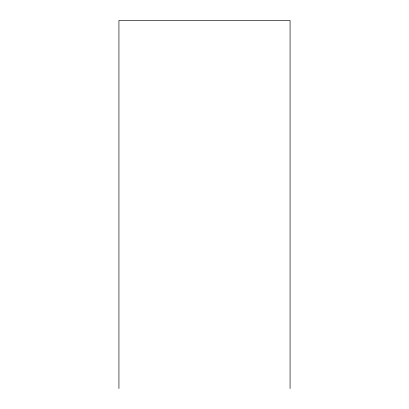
<?xml version="1.0" encoding="UTF-8"?>
<svg xmlns="http://www.w3.org/2000/svg" width="409" height="409" viewBox="0 0 409 409"><rect width="100%" height="100%" fill="white"/><g stroke="black" fill="none" stroke-linecap="round" stroke-linejoin="round"><path stroke-width="0.61" d="M290.068 388.55L290.068 20.45L118.932 20.45L118.932 388.55"/></g></svg>
